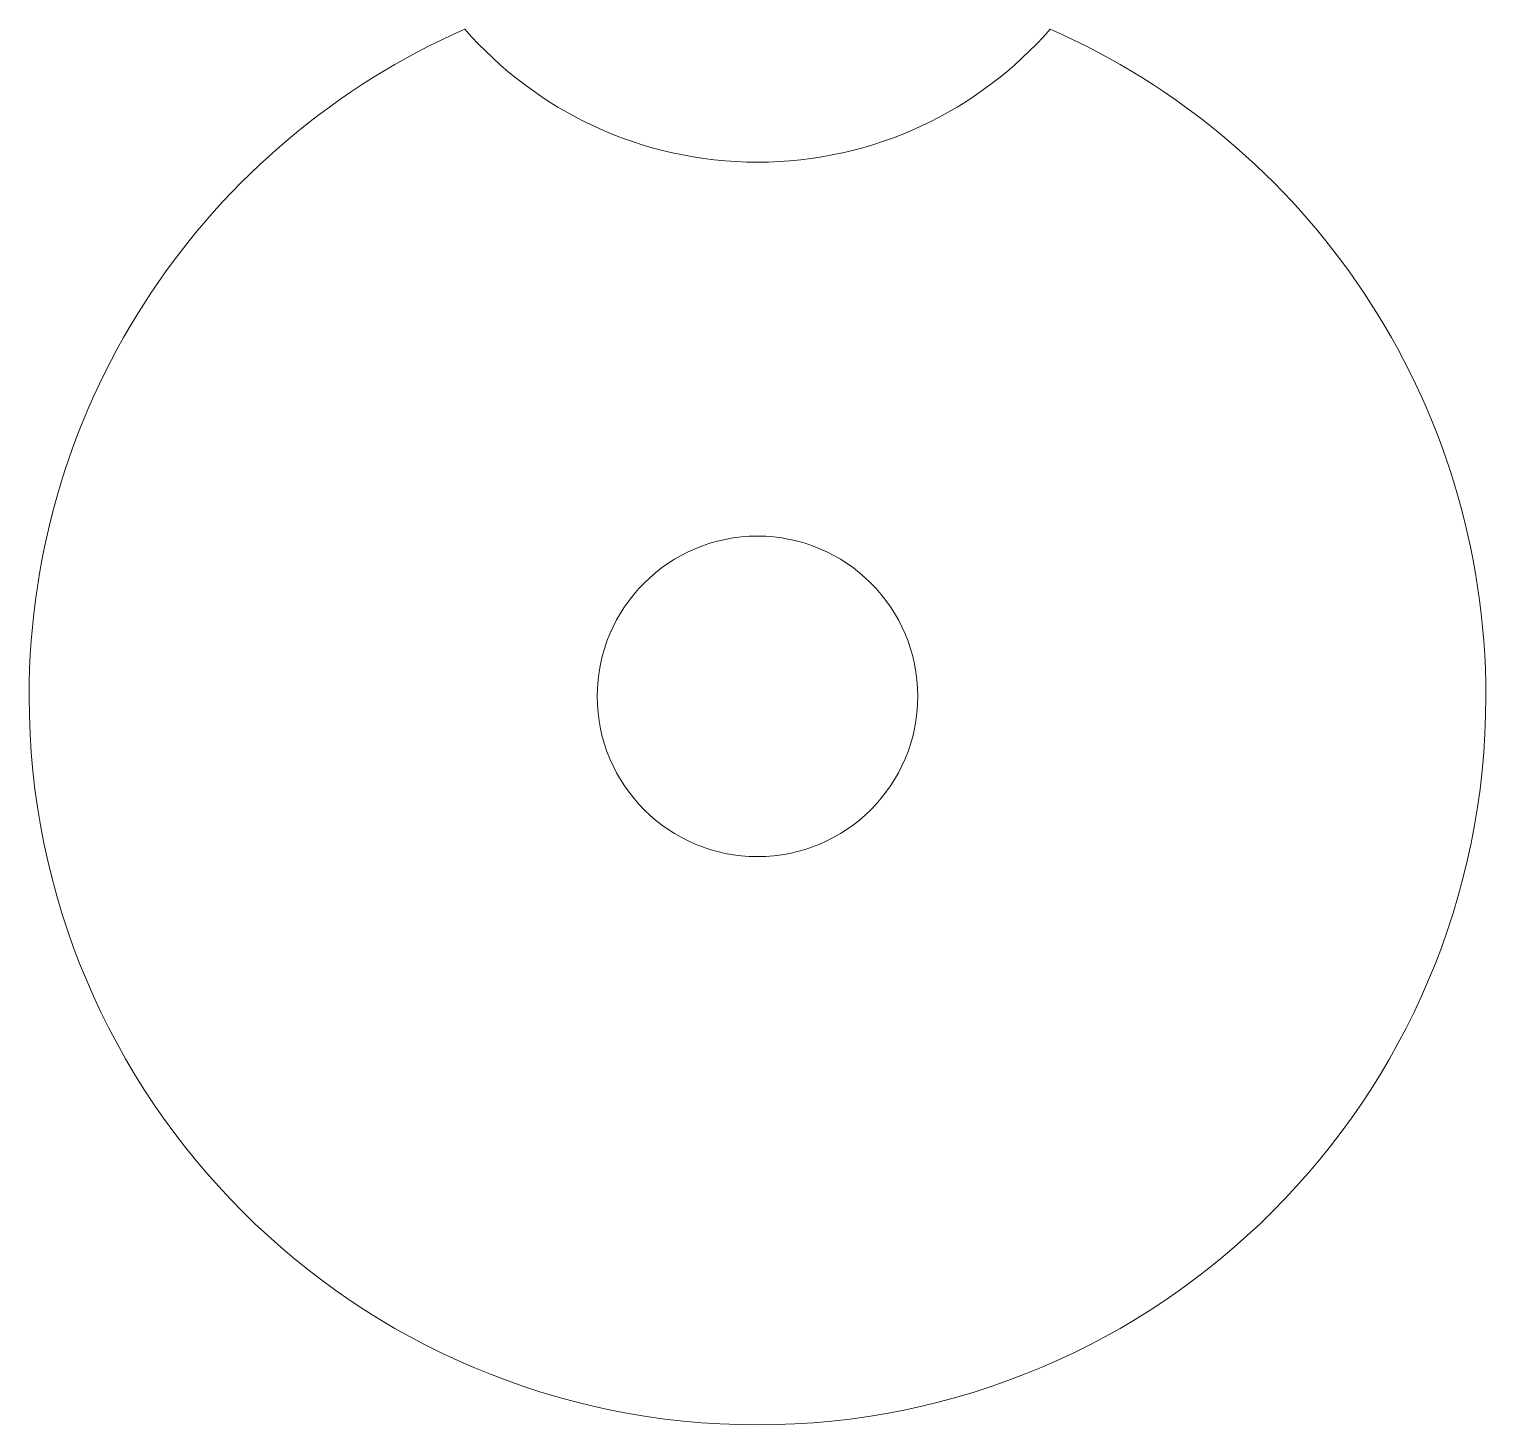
# Model space of a CAD drawing. Header units: millimetres. Extents: x -202 to 204, y -252 to 284.
# Drawn here: x -72.63 to -57.63, y 233.12 to 247.49 of the extents above; entities that cross this region are included whole.
import ezdxf

# ---------------------------------------------------------------- set-up
doc = ezdxf.new("R2010")
doc.units = ezdxf.units.MM
doc.header["$MEASUREMENT"] = 0
doc.layers.add('Layer 1', color=7, linetype='Continuous')

msp = doc.modelspace()

# ---------------------------------------------------------------- linework, layer by layer
at = {"layer": 'Layer 1', "color": 254, "lineweight": 20}
for points, knots in [([(-62.1183, 247.4874), (-59.4767, 246.327), (-57.6316, 243.6881), (-57.6316, 240.6179), (-57.6316, 240.6179), (-57.6316, 236.4758), (-60.9895, 233.1179), (-65.1316, 233.1179), (-65.1316, 233.1179), (-69.2737, 233.1179), (-72.6316, 236.4758), (-72.6316, 240.6179), (-72.6316, 240.6179), (-72.6316, 243.6881), (-70.7865, 246.327), (-68.1449, 247.4874), (-68.1449, 247.4874), (-67.4116, 246.6482), (-66.3336, 246.1179), (-65.1316, 246.1179), (-65.1316, 246.1179), (-63.9296, 246.1179), (-62.8516, 246.6482), (-62.1183, 247.4874)], [0, 0, 0, 0, 0.1428571, 0.1428571, 0.1428571, 0.1428571, 0.2857143, 0.2857143, 0.2857143, 0.2857143, 0.4285714, 0.4285714, 0.4285714, 0.4285714, 0.5714286, 0.5714286, 0.5714286, 0.5714286, 0.7142857, 0.7142857, 0.7142857, 0.7142857, 1, 1, 1, 1]), ([(-65.1316, 242.2679), (-64.2204, 242.2679), (-63.4816, 241.5291), (-63.4816, 240.6179), (-63.4816, 240.6179), (-63.4816, 239.7067), (-64.2204, 238.9679), (-65.1316, 238.9679), (-65.1316, 238.9679), (-66.0428, 238.9679), (-66.7816, 239.7067), (-66.7816, 240.6179), (-66.7816, 240.6179), (-66.7816, 241.5291), (-66.0428, 242.2679), (-65.1316, 242.2679)], [0, 0, 0, 0, 0.2, 0.2, 0.2, 0.2, 0.4, 0.4, 0.4, 0.4, 0.6, 0.6, 0.6, 0.6, 1, 1, 1, 1])]:
    msp.add_open_spline(points, degree=3, knots=knots, dxfattribs=at)

doc.saveas('drawing.dxf')
